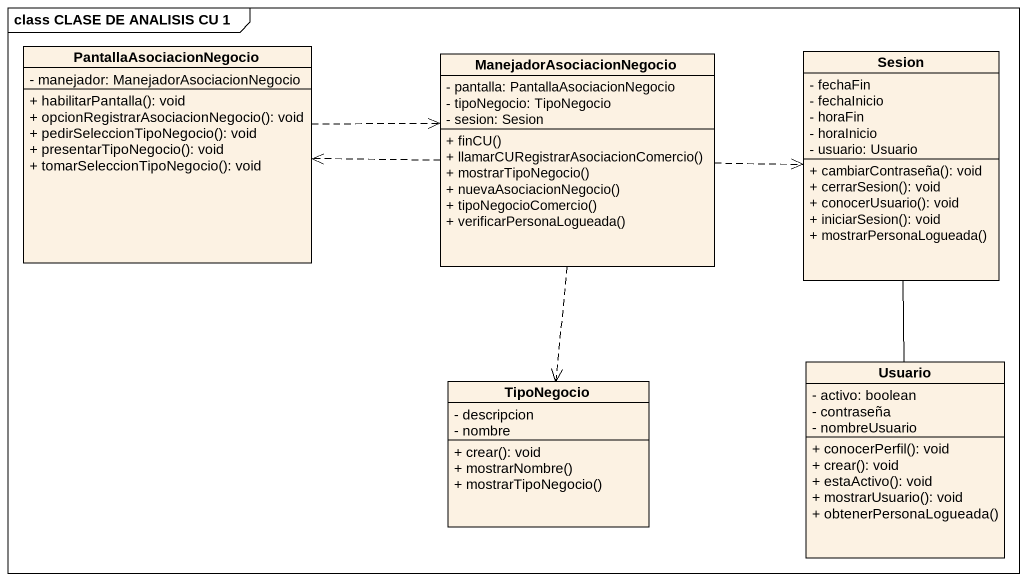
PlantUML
@startuml
mainframe class CLASE DE ANALISIS CU 1
hide circle
hide empty members
skinparam classAttributeIconSize 0
class PantallaAsociacionNegocio {
  - manejador: ManejadorAsociacionNegocio
  + habilitarPantalla(): void
  + opcionRegistrarAsociacionNegocio(): void
  + pedirSeleccionTipoNegocio(): void
  + presentarTipoNegocio(): void
  + tomarSeleccionTipoNegocio(): void
}
class ManejadorAsociacionNegocio {
  - pantalla: PantallaAsociacionNegocio
  - tipoNegocio: TipoNegocio
  - sesion: Sesion
  + finCU()
  + llamarCURegistrarAsociacionComercio()
  + mostrarTipoNegocio()
  + nuevaAsociacionNegocio()
  + tipoNegocioComercio()
  + verificarPersonaLogueada()
}
class Sesion {
  - fechaFin
  - fechaInicio
  - horaFin
  - horaInicio
  - usuario: Usuario
  + cambiarContraseña(): void
  + cerrarSesion(): void
  + conocerUsuario(): void
  + iniciarSesion(): void
  + mostrarPersonaLogueada()
}
class TipoNegocio {
  - descripcion
  - nombre
  + crear(): void
  + mostrarNombre()
  + mostrarTipoNegocio()
}
class Usuario {
  - activo: boolean
  - contraseña
  - nombreUsuario
  + conocerPerfil(): void
  + crear(): void
  + estaActivo(): void
  + mostrarUsuario(): void
  + obtenerPersonaLogueada()
}
PantallaAsociacionNegocio .right.> ManejadorAsociacionNegocio
ManejadorAsociacionNegocio .left.> PantallaAsociacionNegocio
ManejadorAsociacionNegocio .right.> Sesion
ManejadorAsociacionNegocio ..> TipoNegocio
Sesion -- Usuario
@enduml
